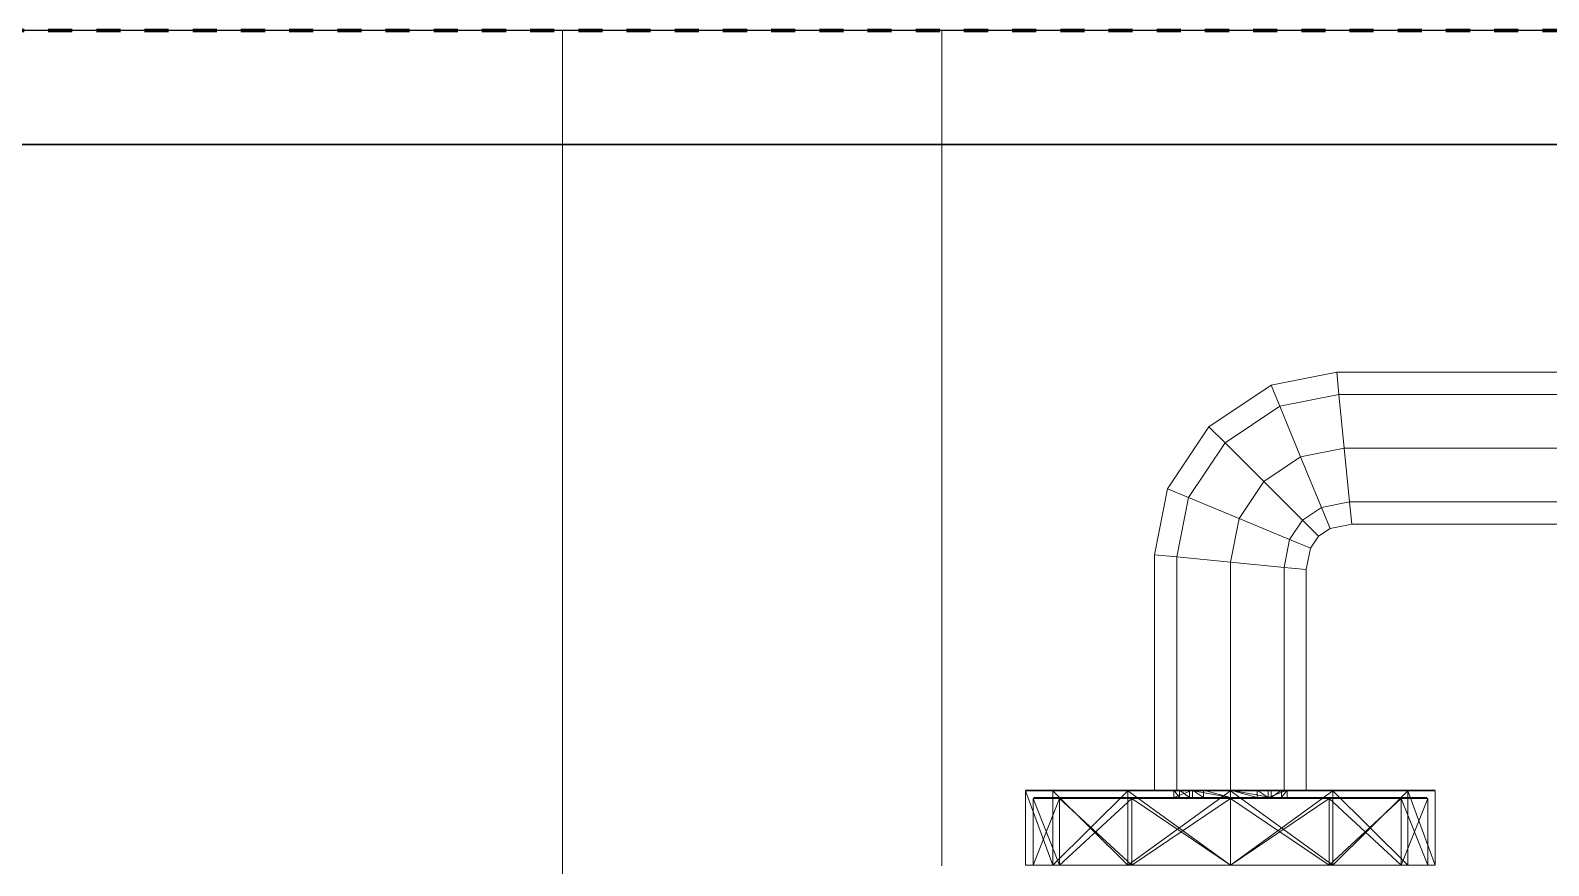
# Model space of a CAD drawing. Header units: millimetres. Extents: x -5300 to 98858, y -5196 to 93886.
# Drawn here: x 25159.9 to 25359.9, y 46375.1 to 46485 of the extents above; entities that cross this region are included whole.
import ezdxf

# ---------------------------------------------------------------- set-up
doc = ezdxf.new("R2010")
doc.units = ezdxf.units.MM
doc.linetypes.add('Штрих', pattern=[6.35, 3.175, -3.175])
doc.linetypes.add('Штрих_2_', pattern=[6.35, 3.175, -3.175])
for name, color, linetype, lineweight, true_color in [('_Разделитель помещений_', 4, 'Штрих', 70, 0x00ffff), ('Двери', 7, 'Continuous', 18, 0x7f7f7f), ('Обобщенные модели', 7, 'Continuous', 18, 0x7f7f7f), ('Стены', 7, 'Continuous', 18, 0x7f7f7f), ('Стены разрез', 7, 'Continuous', 50, 0x7f7f7f)]:
    doc.layers.add(name, color=color, linetype=linetype, lineweight=lineweight, true_color=true_color)

# ---------------------------------------------------------------- blocks, each defined once
blk = doc.blocks.new('СТВ_Перегородка_Кирпич 170981 - СТВ_Перегородка_Кирпич 170981-247611-Подвал')
at = {"layer": 'Стены', "color": 254, "true_color": 0xd4d4d4}
for p, q in [((25230, 46485), (25230, 46485)), ((25230, 46485), (26330, 46485)), ((25230, 46470), (25230, 46485)), ((25230, 46470), (25230, 46470)), ((25230, 46470), (26330, 46470)), ((25230, 46350), (25230, 46470)), ((26330, 46470), (25230, 46470)), ((25230, 46470), (25230, 46470))]:
    blk.add_line(p, q, dxfattribs=at)
at = {"layer": 'Стены разрез', "color": 254, "lineweight": 25, "true_color": 0xd4d4d4}
for p, q in [((27235, 46485), (21765, 46485)), ((27250, 46470), (21750, 46470)), ((21765, 46470), (27235, 46470))]:
    blk.add_line(p, q, dxfattribs=at)
blk = doc.blocks.new('Д-5 171039 - Д-5-247653-Подвал')
at = {"layer": 'Двери', "color": 254, "true_color": 0xd4d4d4}
for p, q in [((25230, 46335), (25230, 46485)), ((25230, 46485), (25280, 46485)), ((25280, 46485), (25230, 46485)), ((25230, 46485), (25230, 46485)), ((25230, 46485), (25280, 46485)), ((25280, 46485), (25230, 46485)), ((25230, 46485), (25230, 46335)), ((25230, 46335), (25230, 46485)), ((25230, 46485), (25230, 46485)), ((25230, 46485), (25230, 46335)), ((26330, 46485), (25230, 46485)), ((25230, 46485), (25230, 46335)), ((25230, 46335), (25230, 46485)), ((25230, 46485), (25230, 46485)), ((25230, 46485), (25230, 46335)), ((25230, 46335), (25230, 46485)), ((25230, 46485), (25280, 46485)), ((25280, 46485), (25230, 46485)), ((25230, 46485), (25230, 46485)), ((25230, 46485), (26330, 46485)), ((25280, 46375), (25280, 46485)), ((25280, 46485), (25280, 46485)), ((25280, 46485), (25280, 46375)), ((25280, 46485), (25280, 46375)), ((25280, 46485), (25280, 46485)), ((25280, 46375), (25280, 46485)), ((25280, 46485), (25280, 46375)), ((25280, 46375), (25280, 46485)), ((25280, 46485), (26280, 46485)), ((26280, 46485), (25280, 46485)), ((25323.36, 46438.28), (25332.02, 46440)), ((25332.02, 46440), (25323.36, 46438.28)), ((25332.02, 46440), (25332.3, 46437.07)), ((25332.3, 46437.07), (25332.02, 46440)), ((25332.02, 46440), (25413.98, 46440)), ((25332.3, 46437.07), (25332.02, 46440)), ((25413.98, 46440), (25332.02, 46440)), ((25332.02, 46440), (25332.3, 46437.07)), ((25315.18, 46432.82), (25323.36, 46438.28)), ((25323.36, 46438.28), (25315.18, 46432.82)), ((25323.36, 46438.28), (25324.5, 46435.52)), ((25324.5, 46435.52), (25323.36, 46438.28)), ((25324.5, 46435.52), (25323.36, 46438.28)), ((25323.36, 46438.28), (25324.5, 46435.52)), ((25332.3, 46437.07), (25324.5, 46435.52)), ((25324.5, 46435.52), (25332.3, 46437.07)), ((25324.5, 46435.52), (25332.3, 46437.07)), ((25332.3, 46437.07), (25324.5, 46435.52)), ((25413.7, 46437.07), (25332.3, 46437.07)), ((25332.3, 46437.07), (25333, 46430)), ((25333, 46430), (25332.3, 46437.07)), ((25332.3, 46437.07), (25413.7, 46437.07)), ((25332.3, 46437.07), (25413.7, 46437.07)), ((25333, 46430), (25332.3, 46437.07)), ((25413.7, 46437.07), (25332.3, 46437.07)), ((25332.3, 46437.07), (25333, 46430)), ((25324.5, 46435.52), (25317.3, 46430.7)), ((25317.3, 46430.7), (25324.5, 46435.52)), ((25317.3, 46430.7), (25324.5, 46435.52)), ((25324.5, 46435.52), (25317.3, 46430.7)), ((25324.5, 46435.52), (25327.26, 46428.86)), ((25327.26, 46428.86), (25324.5, 46435.52)), ((25327.26, 46428.86), (25324.5, 46435.52)), ((25324.5, 46435.52), (25327.26, 46428.86)), ((25309.72, 46424.64), (25315.18, 46432.82)), ((25315.18, 46432.82), (25309.72, 46424.64)), ((25315.18, 46432.82), (25317.3, 46430.7)), ((25317.3, 46430.7), (25315.18, 46432.82)), ((25317.3, 46430.7), (25315.18, 46432.82)), ((25315.18, 46432.82), (25317.3, 46430.7)), ((25317.3, 46430.7), (25312.48, 46423.5)), ((25312.48, 46423.5), (25317.3, 46430.7)), ((25312.48, 46423.5), (25317.3, 46430.7)), ((25317.3, 46430.7), (25312.48, 46423.5)), ((25317.3, 46430.7), (25322.39, 46425.61)), ((25322.39, 46425.61), (25317.3, 46430.7)), ((25322.39, 46425.61), (25317.3, 46430.7)), ((25317.3, 46430.7), (25322.39, 46425.61)), ((25333, 46430), (25327.26, 46428.86)), ((25327.26, 46428.86), (25333, 46430)), ((25327.26, 46428.86), (25333, 46430)), ((25333, 46430), (25327.26, 46428.86)), ((25413, 46430), (25333, 46430)), ((25333, 46430), (25333.7, 46422.93)), ((25333.7, 46422.93), (25333, 46430)), ((25333, 46430), (25413, 46430)), ((25333, 46430), (25413, 46430)), ((25333.7, 46422.93), (25333, 46430)), ((25413, 46430), (25333, 46430)), ((25333, 46430), (25333.7, 46422.93)), ((25327.26, 46428.86), (25322.39, 46425.61)), ((25322.39, 46425.61), (25327.26, 46428.86)), ((25322.39, 46425.61), (25327.26, 46428.86)), ((25327.26, 46428.86), (25322.39, 46425.61)), ((25327.26, 46428.86), (25330.02, 46422.2)), ((25330.02, 46422.2), (25327.26, 46428.86)), ((25330.02, 46422.2), (25327.26, 46428.86)), ((25327.26, 46428.86), (25330.02, 46422.2)), ((25308, 46415.98), (25309.72, 46424.64)), ((25309.72, 46424.64), (25308, 46415.98)), ((25309.72, 46424.64), (25312.48, 46423.5)), ((25312.48, 46423.5), (25309.72, 46424.64)), ((25312.48, 46423.5), (25309.72, 46424.64)), ((25309.72, 46424.64), (25312.48, 46423.5)), ((25322.39, 46425.61), (25319.14, 46420.74)), ((25319.14, 46420.74), (25322.39, 46425.61)), ((25319.14, 46420.74), (25322.39, 46425.61)), ((25322.39, 46425.61), (25319.14, 46420.74)), ((25322.39, 46425.61), (25327.49, 46420.51)), ((25327.49, 46420.51), (25322.39, 46425.61)), ((25327.49, 46420.51), (25322.39, 46425.61)), ((25322.39, 46425.61), (25327.49, 46420.51)), ((25312.48, 46423.5), (25310.93, 46415.7)), ((25310.93, 46415.7), (25312.48, 46423.5)), ((25310.93, 46415.7), (25312.48, 46423.5)), ((25312.48, 46423.5), (25310.93, 46415.7)), ((25312.48, 46423.5), (25319.14, 46420.74)), ((25319.14, 46420.74), (25312.48, 46423.5)), ((25319.14, 46420.74), (25312.48, 46423.5)), ((25312.48, 46423.5), (25319.14, 46420.74)), ((25330.02, 46422.2), (25327.49, 46420.51)), ((25327.49, 46420.51), (25330.02, 46422.2)), ((25327.49, 46420.51), (25330.02, 46422.2)), ((25330.02, 46422.2), (25327.49, 46420.51)), ((25333.7, 46422.93), (25330.02, 46422.2)), ((25330.02, 46422.2), (25333.7, 46422.93)), ((25330.02, 46422.2), (25333.7, 46422.93)), ((25333.7, 46422.93), (25330.02, 46422.2)), ((25330.02, 46422.2), (25331.16, 46419.44)), ((25331.16, 46419.44), (25330.02, 46422.2)), ((25331.16, 46419.44), (25330.02, 46422.2)), ((25330.02, 46422.2), (25331.16, 46419.44)), ((25412.3, 46422.93), (25333.7, 46422.93)), ((25333.7, 46422.93), (25333.98, 46420)), ((25333.98, 46420), (25333.7, 46422.93)), ((25333.7, 46422.93), (25412.3, 46422.93)), ((25333.7, 46422.93), (25412.3, 46422.93)), ((25333.98, 46420), (25333.7, 46422.93)), ((25412.3, 46422.93), (25333.7, 46422.93)), ((25333.7, 46422.93), (25333.98, 46420)), ((25319.14, 46420.74), (25318, 46415)), ((25318, 46415), (25319.14, 46420.74)), ((25318, 46415), (25319.14, 46420.74)), ((25319.14, 46420.74), (25318, 46415)), ((25319.14, 46420.74), (25325.8, 46417.98)), ((25325.8, 46417.98), (25319.14, 46420.74)), ((25325.8, 46417.98), (25319.14, 46420.74)), ((25319.14, 46420.74), (25325.8, 46417.98)), ((25327.49, 46420.51), (25325.8, 46417.98)), ((25325.8, 46417.98), (25327.49, 46420.51)), ((25325.8, 46417.98), (25327.49, 46420.51)), ((25327.49, 46420.51), (25325.8, 46417.98)), ((25327.49, 46420.51), (25329.6, 46418.4)), ((25329.6, 46418.4), (25327.49, 46420.51)), ((25329.6, 46418.4), (25327.49, 46420.51)), ((25327.49, 46420.51), (25329.6, 46418.4)), ((25333.98, 46420), (25331.16, 46419.44)), ((25331.16, 46419.44), (25333.98, 46420)), ((25412.02, 46420), (25333.98, 46420)), ((25333.98, 46420), (25412.02, 46420)), ((25325.8, 46417.98), (25325.07, 46414.3)), ((25325.07, 46414.3), (25325.8, 46417.98)), ((25325.07, 46414.3), (25325.8, 46417.98)), ((25325.8, 46417.98), (25325.07, 46414.3)), ((25325.8, 46417.98), (25328.56, 46416.84)), ((25328.56, 46416.84), (25325.8, 46417.98)), ((25328.56, 46416.84), (25325.8, 46417.98)), ((25325.8, 46417.98), (25328.56, 46416.84)), ((25329.6, 46418.4), (25328.56, 46416.84)), ((25328.56, 46416.84), (25329.6, 46418.4)), ((25331.16, 46419.44), (25329.6, 46418.4)), ((25329.6, 46418.4), (25331.16, 46419.44)), ((25308, 46385), (25308, 46415.98)), ((25308, 46415.98), (25310.93, 46415.7)), ((25310.93, 46415.7), (25308, 46415.98)), ((25308, 46415.98), (25308, 46385)), ((25310.93, 46415.7), (25308, 46415.98)), ((25308, 46415.98), (25310.93, 46415.7)), ((25310.93, 46415.7), (25310.93, 46385)), ((25310.93, 46385), (25310.93, 46415.7)), ((25310.93, 46385), (25310.93, 46415.7)), ((25310.93, 46415.7), (25318, 46415)), ((25318, 46415), (25310.93, 46415.7)), ((25310.93, 46415.7), (25310.93, 46385)), ((25318, 46415), (25310.93, 46415.7)), ((25310.93, 46415.7), (25318, 46415)), ((25328.56, 46416.84), (25328, 46414.02)), ((25328, 46414.02), (25328.56, 46416.84)), ((25318, 46415), (25318, 46385)), ((25318, 46385), (25318, 46415)), ((25318, 46385), (25318, 46415)), ((25318, 46415), (25325.07, 46414.3)), ((25325.07, 46414.3), (25318, 46415)), ((25318, 46415), (25318, 46385)), ((25325.07, 46414.3), (25318, 46415)), ((25318, 46415), (25325.07, 46414.3)), ((25325.07, 46414.3), (25325.07, 46385)), ((25325.07, 46385), (25325.07, 46414.3)), ((25325.07, 46385), (25325.07, 46414.3)), ((25325.07, 46414.3), (25328, 46414.02)), ((25328, 46414.02), (25325.07, 46414.3)), ((25325.07, 46414.3), (25325.07, 46385)), ((25328, 46414.02), (25325.07, 46414.3)), ((25325.07, 46414.3), (25328, 46414.02)), ((25328, 46414.02), (25328, 46385)), ((25328, 46385), (25328, 46414.02)), ((25294.62, 46385), (25291, 46385)), ((25291, 46385), (25294.62, 46385)), ((25291, 46385), (25304.5, 46385)), ((25294.62, 46384.9), (25291, 46384.9)), ((25291, 46384.9), (25294.62, 46384.9)), ((25291, 46384.9), (25291, 46375.1)), ((25294.62, 46375.1), (25291, 46384.9)), ((25291, 46384.9), (25294.62, 46375.1)), ((25294.62, 46384.9), (25291, 46384.9)), ((25291, 46384.9), (25294.62, 46384.9)), ((25291, 46384.9), (25291, 46375.1)), ((25294.62, 46375.1), (25291, 46384.9)), ((25291, 46384.9), (25294.62, 46375.1)), ((25294.7, 46385), (25291.1, 46385)), ((25291.1, 46385), (25294.7, 46385)), ((25313, 46385), (25291.1, 46385)), ((25313, 46385), (25291.1, 46385)), ((25313, 46385), (25291.1, 46385)), ((25295.48, 46383.9), (25292, 46383.9)), ((25295.48, 46383.9), (25292, 46383.9)), ((25292, 46375.1), (25292, 46383.9)), ((25295.48, 46375.1), (25292, 46383.9)), ((25295.48, 46383.9), (25292, 46375.1)), ((25295.57, 46384), (25292.1, 46384)), ((25295.57, 46384), (25292.1, 46384)), ((25313, 46384), (25292.1, 46384)), ((25313, 46384), (25292.1, 46384)), ((25313, 46384), (25292.1, 46384)), ((25304.5, 46385), (25294.62, 46385)), ((25294.62, 46385), (25304.5, 46385)), ((25294.62, 46385), (25304.5, 46385)), ((25304.5, 46384.9), (25294.62, 46384.9)), ((25304.5, 46384.9), (25294.62, 46384.9)), ((25304.5, 46375.1), (25294.62, 46384.9)), ((25294.62, 46384.9), (25294.62, 46375.1)), ((25304.5, 46384.9), (25294.62, 46375.1)), ((25294.62, 46375.1), (25294.62, 46384.9)), ((25304.5, 46384.9), (25294.62, 46384.9)), ((25304.5, 46384.9), (25294.62, 46384.9)), ((25304.5, 46384.9), (25294.62, 46375.1)), ((25294.62, 46384.9), (25294.62, 46375.1)), ((25304.5, 46384.9), (25294.62, 46375.1)), ((25294.62, 46375.1), (25294.62, 46384.9)), ((25304.55, 46385), (25294.7, 46385)), ((25304.55, 46385), (25294.7, 46385)), ((25311.28, 46385), (25294.7, 46385)), ((25310.53, 46385), (25294.7, 46385)), ((25313, 46385), (25294.7, 46385)), ((25313, 46385), (25294.7, 46385)), ((25313, 46385), (25294.7, 46385)), ((25305, 46383.9), (25295.48, 46383.9)), ((25305, 46383.9), (25295.48, 46383.9)), ((25305, 46375.1), (25295.48, 46383.9)), ((25305, 46383.9), (25295.48, 46375.1)), ((25295.48, 46375.1), (25295.48, 46383.9)), ((25295.48, 46383.9), (25295.48, 46375.1)), ((25305.05, 46384), (25295.57, 46384)), ((25305.05, 46384), (25295.57, 46384)), ((25311.28, 46384), (25295.57, 46384)), ((25310.53, 46384), (25295.57, 46384)), ((25313, 46384), (25295.57, 46384)), ((25295.57, 46384), (25313, 46384)), ((25313, 46384), (25295.57, 46384)), ((25318, 46385), (25304.5, 46385)), ((25318, 46385), (25304.5, 46385)), ((25331.5, 46385), (25304.5, 46385)), ((25331.5, 46385), (25304.5, 46385)), ((25331.5, 46385), (25304.5, 46385)), ((25304.5, 46385), (25304.5, 46385)), ((25318, 46384.9), (25304.5, 46384.9)), ((25318, 46384.9), (25304.5, 46384.9)), ((25318, 46384.9), (25304.5, 46375.1)), ((25304.5, 46384.9), (25304.5, 46375.1)), ((25318, 46375.1), (25304.5, 46384.9)), ((25304.5, 46375.1), (25304.5, 46384.9)), ((25304.5, 46384.9), (25318, 46384.9)), ((25318, 46384.9), (25304.5, 46384.9)), ((25304.5, 46384.9), (25304.5, 46375.1)), ((25304.5, 46375.1), (25318, 46384.9)), ((25318, 46375.1), (25304.5, 46384.9)), ((25304.5, 46375.1), (25304.5, 46384.9)), ((25318, 46385), (25304.55, 46385)), ((25318, 46385), (25304.55, 46385)), ((25312.62, 46385), (25304.55, 46385)), ((25311.28, 46385), (25304.55, 46385)), ((25304.55, 46385), (25313, 46385)), ((25304.55, 46385), (25313, 46385)), ((25304.55, 46385), (25314.46, 46385)), ((25318, 46383.9), (25305, 46383.9)), ((25318, 46383.9), (25305, 46383.9)), ((25318, 46375.1), (25305, 46383.9)), ((25318, 46383.9), (25305, 46375.1)), ((25305, 46375.1), (25305, 46383.9)), ((25305, 46383.9), (25305, 46375.1)), ((25318, 46384), (25305.05, 46384)), ((25318, 46384), (25305.05, 46384)), ((25312.62, 46384), (25305.05, 46384)), ((25305.05, 46384), (25311.28, 46384)), ((25305.05, 46384), (25314.46, 46384)), ((25305.05, 46384), (25313, 46384)), ((25305.05, 46384), (25313, 46384)), ((25310.93, 46385), (25308, 46385)), ((25308, 46385), (25310.93, 46385)), ((25311.28, 46385), (25310.53, 46385)), ((25310.53, 46384), (25310.53, 46385)), ((25310.53, 46385), (25313, 46385)), ((25311.28, 46384), (25310.53, 46385)), ((25310.53, 46384), (25313, 46385)), ((25310.53, 46385), (25313, 46385)), ((25311.28, 46384), (25310.53, 46384)), ((25310.53, 46384), (25313, 46384)), ((25310.53, 46384), (25313, 46384)), ((25318, 46385), (25310.93, 46385)), ((25310.93, 46385), (25318, 46385)), ((25312.62, 46385), (25311.28, 46385)), ((25311.28, 46385), (25312.62, 46384)), ((25311.28, 46385), (25311.28, 46384)), ((25312.62, 46384), (25311.28, 46384)), ((25318, 46385), (25312.62, 46385)), ((25318, 46385), (25312.62, 46385)), ((25318, 46384), (25312.62, 46385)), ((25312.62, 46385), (25312.62, 46384)), ((25318, 46384), (25312.62, 46384)), ((25318, 46384), (25312.62, 46384)), ((25313, 46385), (25313, 46384)), ((25313, 46385), (25314.46, 46385)), ((25313, 46385), (25313, 46384)), ((25313, 46385), (25313, 46385)), ((25313, 46385), (25313, 46384)), ((25313, 46385), (25313, 46384)), ((25313, 46385), (25313, 46385)), ((25313, 46385), (25313, 46385)), ((25313, 46385), (25313, 46384)), ((25313, 46385), (25313, 46384)), ((25313, 46385), (25313, 46384)), ((25313, 46385), (25313, 46385)), ((25313, 46385), (25314.46, 46384)), ((25313, 46384), (25313, 46385)), ((25313, 46384), (25313, 46385)), ((25313, 46384), (25313, 46385)), ((25313, 46384), (25313, 46385)), ((25313, 46385), (25313, 46385)), ((25314.46, 46384), (25313, 46384)), ((25313, 46384), (25313, 46384)), ((25313, 46384), (25313, 46384)), ((25313, 46384), (25313, 46384)), ((25313, 46384), (25313, 46384)), ((25313, 46384), (25313, 46384)), ((25318, 46385), (25314.46, 46385)), ((25318, 46385), (25314.46, 46385)), ((25318, 46384), (25314.46, 46385)), ((25314.46, 46385), (25314.46, 46384)), ((25318, 46384), (25314.46, 46384)), ((25318, 46384), (25314.46, 46384)), ((25331.45, 46385), (25318, 46385)), ((25331.45, 46385), (25318, 46385)), ((25323.38, 46385), (25318, 46385)), ((25318, 46385), (25321.54, 46385)), ((25323.38, 46384), (25318, 46385)), ((25323.38, 46385), (25318, 46385)), ((25318, 46385), (25318, 46385)), ((25318, 46385), (25318, 46384)), ((25318, 46385), (25318, 46385)), ((25318, 46385), (25321.54, 46385)), ((25318, 46385), (25321.54, 46384)), ((25318, 46385), (25318, 46384)), ((25318, 46385), (25331.5, 46385)), ((25331.5, 46385), (25318, 46385)), ((25325.07, 46385), (25318, 46385)), ((25318, 46385), (25325.07, 46385)), ((25331.5, 46384.9), (25318, 46384.9)), ((25331.5, 46384.9), (25318, 46384.9)), ((25331.5, 46384.9), (25318, 46375.1)), ((25318, 46384.9), (25318, 46375.1)), ((25331.5, 46375.1), (25318, 46384.9)), ((25318, 46375.1), (25318, 46384.9)), ((25318, 46384.9), (25331.5, 46384.9)), ((25331.5, 46384.9), (25318, 46384.9)), ((25318, 46375.1), (25318, 46384.9)), ((25318, 46384.9), (25331.5, 46375.1)), ((25331.5, 46375.1), (25318, 46384.9)), ((25318, 46375.1), (25318, 46384.9)), ((25330.95, 46384), (25318, 46384)), ((25318, 46384), (25330.95, 46384)), ((25323.38, 46384), (25318, 46384)), ((25321.54, 46384), (25318, 46384)), ((25323.38, 46384), (25318, 46384)), ((25318, 46384), (25318, 46384)), ((25321.54, 46384), (25318, 46384)), ((25318, 46384), (25318, 46384)), ((25331, 46383.9), (25318, 46383.9)), ((25318, 46383.9), (25331, 46383.9)), ((25331, 46375.1), (25318, 46383.9)), ((25318, 46375.1), (25318, 46383.9)), ((25318, 46383.9), (25318, 46375.1)), ((25318, 46375.1), (25331, 46383.9)), ((25323, 46385), (25321.54, 46385)), ((25323, 46384), (25321.54, 46385)), ((25331.45, 46385), (25321.54, 46385)), ((25321.54, 46385), (25321.54, 46384)), ((25323, 46384), (25321.54, 46384)), ((25321.54, 46384), (25330.95, 46384)), ((25325.47, 46385), (25323, 46385)), ((25323, 46385), (25323, 46384)), ((25323, 46385), (25323, 46384)), ((25325.47, 46385), (25323, 46385)), ((25325.47, 46385), (25323, 46384)), ((25341.3, 46385), (25323, 46385)), ((25323, 46385), (25323, 46385)), ((25323, 46385), (25323, 46385)), ((25323, 46385), (25344.9, 46385)), ((25323, 46385), (25323, 46384)), ((25323, 46385), (25323, 46384)), ((25323, 46385), (25323, 46384)), ((25323, 46385), (25344.9, 46385)), ((25323, 46385), (25323, 46385)), ((25323, 46385), (25323, 46384)), ((25323, 46385), (25323, 46384)), ((25344.9, 46385), (25323, 46385)), ((25323, 46385), (25323, 46385)), ((25323, 46385), (25323, 46384)), ((25323, 46385), (25323, 46384)), ((25323, 46385), (25341.3, 46385)), ((25323, 46385), (25323, 46385)), ((25323, 46385), (25323, 46384)), ((25323, 46385), (25341.3, 46385)), ((25323, 46385), (25331.45, 46385)), ((25323, 46385), (25323, 46384)), ((25323, 46385), (25331.45, 46385)), ((25325.47, 46384), (25323, 46384)), ((25325.47, 46384), (25323, 46384)), ((25323, 46384), (25323, 46384)), ((25323, 46384), (25330.95, 46384)), ((25323, 46384), (25323, 46384)), ((25323, 46384), (25330.95, 46384)), ((25323, 46384), (25340.43, 46384)), ((25323, 46384), (25323, 46384)), ((25323, 46384), (25340.43, 46384)), ((25323, 46384), (25343.9, 46384)), ((25323, 46384), (25323, 46384)), ((25323, 46384), (25343.9, 46384)), ((25323, 46384), (25323, 46384)), ((25323, 46384), (25340.43, 46384)), ((25323, 46384), (25343.9, 46384)), ((25324.72, 46385), (25323.38, 46385)), ((25324.72, 46385), (25323.38, 46384)), ((25331.45, 46385), (25323.38, 46385)), ((25323.38, 46384), (25323.38, 46385)), ((25324.72, 46384), (25323.38, 46384)), ((25323.38, 46384), (25330.95, 46384)), ((25325.47, 46385), (25324.72, 46385)), ((25325.47, 46385), (25324.72, 46384)), ((25324.72, 46385), (25331.45, 46385)), ((25324.72, 46385), (25341.3, 46385)), ((25324.72, 46385), (25324.72, 46384)), ((25325.47, 46384), (25324.72, 46384)), ((25324.72, 46384), (25340.43, 46384)), ((25324.72, 46384), (25330.95, 46384)), ((25328, 46385), (25325.07, 46385)), ((25325.07, 46385), (25328, 46385)), ((25325.47, 46385), (25325.47, 46384)), ((25325.47, 46385), (25341.3, 46385)), ((25325.47, 46384), (25340.43, 46384)), ((25340.43, 46384), (25330.95, 46384)), ((25330.95, 46384), (25340.43, 46384)), ((25340.52, 46383.9), (25331, 46383.9)), ((25331, 46383.9), (25340.52, 46383.9)), ((25340.52, 46375.1), (25331, 46383.9)), ((25331, 46375.1), (25331, 46383.9)), ((25331, 46375.1), (25331, 46383.9)), ((25331, 46375.1), (25340.52, 46383.9)), ((25331.45, 46385), (25341.3, 46385)), ((25341.3, 46385), (25331.45, 46385)), ((25331.5, 46385), (25341.38, 46385)), ((25341.38, 46385), (25331.5, 46385)), ((25331.5, 46385), (25345, 46385)), ((25331.5, 46385), (25341.38, 46385)), ((25331.5, 46385), (25331.5, 46385)), ((25341.38, 46384.9), (25331.5, 46384.9)), ((25341.38, 46384.9), (25331.5, 46384.9)), ((25341.38, 46375.1), (25331.5, 46384.9)), ((25331.5, 46384.9), (25331.5, 46375.1)), ((25341.38, 46384.9), (25331.5, 46375.1)), ((25331.5, 46375.1), (25331.5, 46384.9)), ((25331.5, 46384.9), (25341.38, 46384.9)), ((25341.38, 46384.9), (25331.5, 46384.9)), ((25331.5, 46375.1), (25331.5, 46384.9)), ((25331.5, 46375.1), (25341.38, 46384.9)), ((25341.38, 46384.9), (25331.5, 46375.1)), ((25331.5, 46375.1), (25331.5, 46384.9)), ((25340.43, 46384), (25343.9, 46384)), ((25340.43, 46384), (25343.9, 46384)), ((25340.52, 46383.9), (25344, 46383.9)), ((25340.52, 46383.9), (25344, 46383.9)), ((25340.52, 46383.9), (25340.52, 46375.1)), ((25340.52, 46383.9), (25344, 46375.1)), ((25340.52, 46375.1), (25340.52, 46383.9)), ((25340.52, 46375.1), (25344, 46383.9)), ((25341.3, 46385), (25344.9, 46385)), ((25344.9, 46385), (25341.3, 46385)), ((25341.38, 46385), (25345, 46385)), ((25345, 46385), (25341.38, 46385)), ((25341.38, 46384.9), (25345, 46384.9)), ((25345, 46384.9), (25341.38, 46384.9)), ((25341.38, 46375.1), (25341.38, 46384.9)), ((25341.38, 46384.9), (25345, 46375.1)), ((25345, 46375.1), (25341.38, 46384.9)), ((25341.38, 46375.1), (25341.38, 46384.9)), ((25341.38, 46384.9), (25345, 46384.9)), ((25345, 46384.9), (25341.38, 46384.9)), ((25341.38, 46375.1), (25341.38, 46384.9)), ((25341.38, 46384.9), (25345, 46375.1)), ((25345, 46375.1), (25341.38, 46384.9)), ((25341.38, 46375.1), (25341.38, 46384.9)), ((25344, 46375.1), (25344, 46383.9)), ((25345, 46375.1), (25345, 46384.9)), ((25345, 46375.1), (25345, 46384.9)), ((25294.62, 46375.1), (25291, 46375.1)), ((25291, 46375.1), (25294.62, 46375.1)), ((25294.62, 46375.1), (25291, 46375.1)), ((25291, 46375.1), (25294.62, 46375.1)), ((25295.48, 46375.1), (25292, 46375.1)), ((25295.48, 46375.1), (25292, 46375.1)), ((25304.5, 46375.1), (25294.62, 46375.1)), ((25304.5, 46375.1), (25294.62, 46375.1)), ((25304.5, 46375.1), (25294.62, 46375.1)), ((25304.5, 46375.1), (25294.62, 46375.1)), ((25305, 46375.1), (25295.48, 46375.1)), ((25305, 46375.1), (25295.48, 46375.1)), ((25318, 46375.1), (25304.5, 46375.1)), ((25318, 46375.1), (25304.5, 46375.1)), ((25304.5, 46375.1), (25318, 46375.1)), ((25318, 46375.1), (25304.5, 46375.1)), ((25318, 46375.1), (25305, 46375.1)), ((25318, 46375.1), (25305, 46375.1)), ((25331.5, 46375.1), (25318, 46375.1)), ((25331, 46375.1), (25318, 46375.1)), ((25331.5, 46375.1), (25318, 46375.1)), ((25318, 46375.1), (25331, 46375.1)), ((25318, 46375.1), (25331.5, 46375.1)), ((25331.5, 46375.1), (25318, 46375.1)), ((25340.52, 46375.1), (25331, 46375.1)), ((25331, 46375.1), (25340.52, 46375.1)), ((25341.38, 46375.1), (25331.5, 46375.1)), ((25341.38, 46375.1), (25331.5, 46375.1)), ((25331.5, 46375.1), (25341.38, 46375.1)), ((25341.38, 46375.1), (25331.5, 46375.1)), ((25340.52, 46375.1), (25344, 46375.1)), ((25340.52, 46375.1), (25344, 46375.1)), ((25341.38, 46375.1), (25345, 46375.1)), ((25345, 46375.1), (25341.38, 46375.1)), ((25341.38, 46375.1), (25345, 46375.1)), ((25345, 46375.1), (25341.38, 46375.1))]:
    blk.add_line(p, q, dxfattribs=at)
blk = doc.blocks.new('Д-5 171039 - Д-5 171039-247657-Подвал')
blk.add_blockref('Д-5 171039 - Д-5-247653-Подвал', (0, 0))
blk = doc.blocks.new('ПОТ-1_3_1 244222 - ПОТ-1_3_1 244222-249901-Подвал')
at = {"layer": 'Обобщенные модели', "color": 254, "true_color": 0xd4d4d4}
for p, q in [((21765, 46485), (27235, 46485)), ((27235, 46485), (21765, 46485))]:
    blk.add_line(p, q, dxfattribs=at)

msp = doc.modelspace()

# ---------------------------------------------------------------- linework, layer by layer
at = {"layer": '_Разделитель помещений_', "color": 131, "linetype": 'Штрих_2_', "true_color": 0xaaffff}
msp.add_line((21765, 46485), (27235, 46485), dxfattribs=at)

# ---------------------------------------------------------------- block references
at = {"layer": 'Двери', "color": 254, "true_color": 0xd4d4d4}
msp.add_blockref('Д-5 171039 - Д-5 171039-247657-Подвал', (0, 0), dxfattribs=at)
at = {"layer": 'Обобщенные модели', "color": 254, "true_color": 0xd4d4d4}
msp.add_blockref('ПОТ-1_3_1 244222 - ПОТ-1_3_1 244222-249901-Подвал', (0, 0), dxfattribs=at)
at = {"layer": 'Стены', "color": 254, "true_color": 0xd4d4d4}
msp.add_blockref('СТВ_Перегородка_Кирпич 170981 - СТВ_Перегородка_Кирпич 170981-247611-Подвал', (0, 0), dxfattribs=at)

doc.saveas('drawing.dxf')
